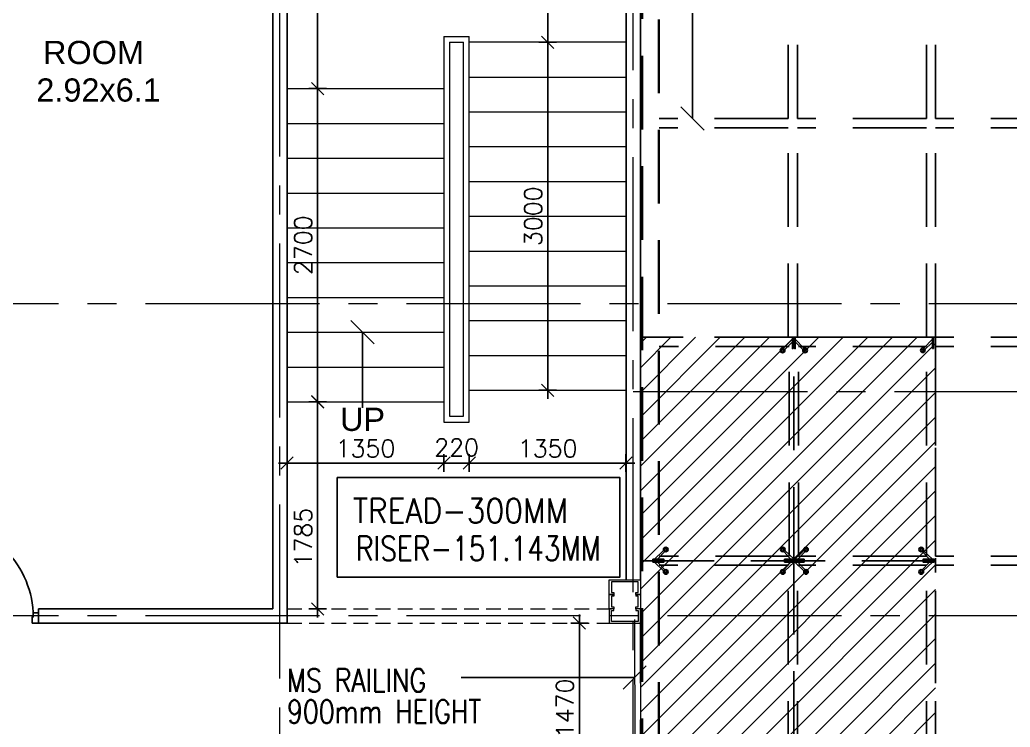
# Model space of a CAD drawing. Header units: inches. Extents: x -234845 to -176446, y -524542 to -442800.
# Drawn here: x -194992 to -186458, y -477102 to -471003 of the extents above; entities that cross this region are included whole.
import ezdxf
from ezdxf.enums import TextEntityAlignment as Align

# ---------------------------------------------------------------- set-up
doc = ezdxf.new("R2010")
doc.units = ezdxf.units.IN
doc.header["$MEASUREMENT"] = 0
doc.header["$PDMODE"] = 34
doc.header["$PDSIZE"] = -10
for name, pattern in [('CENTER2', [1.125, 0.75, -0.125, 0.125, -0.125]), ('DASHED', [19.05, 12.7, -6.35]), ('HIDDEN', [0.375, 0.25, -0.125])]:
    doc.linetypes.add(name, pattern=pattern)
for name, color, linetype in [('1', 35, 'Continuous'), ('4', 4, 'Continuous'), ('ADOOR', 14, 'Continuous'), ('arrow', 23, 'Continuous'), ('COLUMN', 6, 'Continuous'), ('Dim dotted', 30, 'Continuous'), ('DIMENSION1', 4, 'Continuous'), ('DOOR', 34, 'Continuous'), ('GFRG PANELS', 4, 'Continuous'), ('GLASS', 8, 'Continuous'), ('GRID TXT', 4, 'Continuous'), ('MISC', 2, 'Continuous'), ('rail', 11, 'Continuous'), ('steel column', 6, 'Continuous'), ('STEPS', 161, 'Continuous')]:
    doc.layers.add(name, color=color, linetype=linetype)
for name, color, linetype, lineweight in [('DIM', 20, 'Continuous', 25), ('Grid', 254, 'Continuous', 15), ('TEXT', 32, 'Continuous', 18)]:
    doc.layers.add(name, color=color, linetype=linetype, lineweight=lineweight)
doc.styles.add('RMTXT', font='romans.shx')
doc.styles.get("Standard").update_dxf_attribs({"font": 'arial.ttf'})
doc.styles.add('style1', font='romans.shx', dxfattribs={"width": 0.8})
doc.dimstyles.new('ELEV-DIM', dxfattribs={"dimtxt": 150, "dimasz": 1, "dimexe": 100, "dimexo": 150, "dimgap": 50, "dimtad": 1, "dimdec": 0, "dimzin": 0, "dimdsep": 46, "dimtxsty": 'RMTXT', "dimblk": 'ARH4', "dimcen": 0.09375, "dimdle": 100, "dimse1": 1, "dimse2": 1, "dimclrd": 256, "dimclre": 256, "dimclrt": 151, "dimadec": 0, "dimazin": 0, "dimtfac": 50, "dimtdec": 0, "dimtofl": 0, "dimtmove": 2, "dimatfit": 3, "dimldrblk": 'OBLIQUE', "dimfxl": 1, "dimtolj": 1, "dimtzin": 0, "dimlwd": -1, "dimlwe": -1, "dimarcsym": 0})

# ---------------------------------------------------------------- blocks, each defined once
blk = doc.blocks.new('D1000')
at = {"layer": 'DOOR'}
for points in [[(0, 940), (0, 1000), (100, 1000), (100, 950), (60, 950), (60, 940)], [(0, 60), (0, 0), (100, 0), (100, 50), (60, 50), (60, 60)]]:
    blk.add_lwpolyline(points, close=True, dxfattribs=at)
blk.add_lwpolyline([(60, 950, -0.414214), (960, 50), (60, 50), (60, 85), (959.3, 85)], format="xyb", dxfattribs=at)
blk = doc.blocks.new('ARH4')
for p, q in [((0, -75), (0, 75)), ((-53.033, -53.033), (53.033, 53.033)), ((75, 0), (-75, 0))]:
    blk.add_line(p, q)
blk = doc.blocks.new('*D925')
at = {"layer": 'DEFPOINTS', "color": 0, "transparency": 16777216}
for p in [(-190197.6, -476204.6), (-190169.6, -476204.6), (-189768, -477674.6)]:
    blk.add_point(p, dxfattribs=at)
at = {"layer": 'Dim dotted', "transparency": 16777216}
blk.add_line((-190169.6, -477673.6), (-190169.6, -476205.6), dxfattribs=at)
for p, rotation in [((-190169.6, -476204.6), 90), ((-190169.6, -477674.6), 270)]:
    blk.add_blockref('ARH4', p, dxfattribs=dict(at, rotation=rotation))
at = {"layer": 'Dim dotted', "color": 151, "transparency": 16777216, "insert": (-190294.6, -476939.6), "char_height": 150, "attachment_point": 5, "rotation": 90, "style": 'RMTXT'}
blk.add_mtext('\\A1;1470', dxfattribs=at)
blk = doc.blocks.new('_Oblique')
at = {"color": 0, "linetype": 'ByBlock', "lineweight": -2}
blk.add_line((-0.5, -0.5), (0.5, 0.5), dxfattribs=at)
blk = doc.blocks.new('A$C2EBD1FBF')
at = {"layer": 'steel column'}
blk.add_lwpolyline([(0, 0), (0, 150), (150, 150), (150, 0)], close=True, dxfattribs=at)
at = {"layer": 'steel column', "linetype": 'HIDDEN', "ltscale": 3}
blk.add_lwpolyline([(5, 5), (5, 145), (145, 145), (145, 5)], close=True, dxfattribs=at)
blk = doc.blocks.new('spider web plan')
at = {"layer": 'GLASS'}
for p, q in [((2052641.5, -1702403), (2052641.5, -1702409.8)), ((2052641.5, -1702440.7), (2052641.5, -1702433.8)), ((2052641.6, -1702427.8), (2052641.6, -1702415.8)), ((2052713.1, -1702403), (2052713.1, -1702409.8)), ((2052713.1, -1702427.8), (2052713.1, -1702415.8)), ((2052713.1, -1702440.7), (2052713.1, -1702433.8)), ((2052761.4, -1702427.8), (2052761.4, -1702415.8)), ((2052761.4, -1702415.8), (2052761.4, -1702427.8))]:
    blk.add_line(p, q, dxfattribs=at)
for points in [[(2052585.7, -1702343.4), (2052641.5, -1702403)], [(2052595.2, -1702334.3), (2052673.8, -1702409.8)], [(2052759.4, -1702334.3), (2052680.8, -1702409.8)], [(2052769, -1702343.4), (2052713.1, -1702403)], [(2052585.7, -1702500.2), (2052641.5, -1702440.7)], [(2052595.2, -1702509.3), (2052673.8, -1702433.8)], [(2052759.4, -1702509.3), (2052680.8, -1702433.8)], [(2052769, -1702500.2), (2052713.1, -1702440.7)]]:
    blk.add_lwpolyline(points, dxfattribs=at)
for points in [[(2052761.4, -1702409.8), (2052593.2, -1702409.8), (2052593.2, -1702415.8), (2052761.4, -1702415.8)], [(2052761.4, -1702433.8), (2052593.2, -1702433.8), (2052593.2, -1702427.8), (2052761.4, -1702427.8)]]:
    blk.add_lwpolyline(points, close=True, dxfattribs=at)
for centre, radius in [((2052577.4, -1702325.2), 20), ((2052577.4, -1702325.2), 20), ((2052577.4, -1702325.2), 20), ((2052577.4, -1702325.2), 10), ((2052777.2, -1702325.2), 20), ((2052777.2, -1702325.2), 10), ((2052577.4, -1702518.5), 20), ((2052577.4, -1702518.5), 20), ((2052577.4, -1702518.5), 20), ((2052577.4, -1702518.5), 10), ((2052777.2, -1702518.5), 20), ((2052777.2, -1702518.5), 10)]:
    blk.add_circle(centre, radius, dxfattribs=at)
blk = doc.blocks.new('PLAN SPIDER 2')
at = {"layer": 'GLASS'}
for p, q in [((2020118.3, -1679992.8, 0), (2020118.3, -1679999.6, 0)), ((2020118.4, -1680017.6, 0), (2020118.4, -1680005.6, 0)), ((2020154.1, -1680017.6, 0), (2020154.1, -1680005.6, 0)), ((2020166.6, -1679999.6, 0), (2020166.6, -1680005.6, 0)), ((2020166.6, -1680017.6, 0), (2020166.6, -1680023.6, 0)), ((2020118.3, -1680030.5, 0), (2020118.3, -1680023.6, 0))]:
    blk.add_line(p, q, dxfattribs=at)
at = {"layer": 'GLASS', "elevation": 0}
for points in [[(2020062.5, -1679933.2), (2020118.3, -1679992.8)], [(2020072, -1679924.1), (2020150.6, -1679999.7)], [(2020166.6, -1679999.6), (2020070, -1679999.6), (2020070, -1680005.6), (2020166.6, -1680005.6)], [(2020166.6, -1680023.6), (2020070, -1680023.6), (2020070, -1680017.6), (2020166.6, -1680017.6)], [(2020062.5, -1680090.1), (2020118.3, -1680030.5)], [(2020072, -1680099.2), (2020150.6, -1680023.6)]]:
    blk.add_lwpolyline(points, dxfattribs=at)
at = {"layer": 'GLASS'}
for centre, radius in [((2020054.2, -1679915, 0), 20), ((2020054.2, -1679915, 0), 20), ((2020054.2, -1679915, 0), 20), ((2020054.2, -1679915, 0), 10), ((2020054.2, -1680108.3, 0), 20), ((2020054.2, -1680108.3, 0), 20), ((2020054.2, -1680108.3, 0), 20), ((2020054.2, -1680108.3, 0), 10)]:
    blk.add_circle(centre, radius, dxfattribs=at)
blk = doc.blocks.new('A$C42AF6D1C')
at = {"layer": 'GLASS'}
for p, q in [((-14.1, -48.9, 0.4), (-7.2, -48.9, 0.4)), ((-7.2, -97.2, 0.4), (-1.2, -97.2, 0.4))]:
    blk.add_line(p, q, dxfattribs=at)
at = {"layer": 'GLASS', "elevation": 0.4}
for points in [[(-73.7, 6.9), (-14.1, -48.9)], [(-82.8, -2.6), (-7.2, -81.2)], [(-7.2, -97.2), (-7.2, -0.6), (-1.2, -0.6), (-1.2, -97.2)]]:
    blk.add_lwpolyline(points, dxfattribs=at)
at = {"layer": 'GLASS'}
for radius in [20, 20, 20, 10]:
    blk.add_circle((-91.9, 15.2, 0.4), radius, dxfattribs=at)
blk = doc.blocks.new('A$C47645528')
at = {"layer": '1', "linetype": 'DASHED', "ltscale": 50}
h = blk.add_hatch(dxfattribs=at)
h.set_pattern_fill('ANSI31', color=251, scale=1200)
h.set_pattern_definition([(45, (1184619.9, 695977.51), (-106.066017, 106.066017), [])])
h.paths.add_polyline_path([(-5051.3, 3934.5), (-6234.1, 3934.5), (-6234.1, 1887), (-5051.3, 1887)])
h.paths.add_polyline_path([(-5051.3, 3934.5), (-3690, 3934.5), (-3690, 1887), (-5051.3, 1887)])
h.paths.add_polyline_path([(-5051.3, 0), (-6234.1, 0), (-6234.1, 1887), (-5051.3, 1887)])
h.paths.add_polyline_path([(-5051.3, 0), (-3690, 0), (-3690, 1887), (-5051.3, 1887)])
at = {"layer": '1', "color": 251, "linetype": 'DASHED', "ltscale": 50, "elevation": 2.1}
for points in [[(-4912.2, 3934.5), (-6234.1, 3934.5), (-6234.1, 2008.2), (-4912.2, 2008.2)], [(-4912.2, 3934.5), (-3690, 3934.5), (-3690, 2008.2), (-4912.2, 2008.2)], [(-4912.2, 0), (-3690, 0), (-3690, 2008.2), (-4912.2, 2008.2)]]:
    blk.add_lwpolyline(points, close=True, dxfattribs=at)
at = {"layer": '4', "color": 251, "linetype": 'DASHED', "ltscale": 50}
for points in [[(-200, 7628), (-6222, 7628), (-6222, 7777.9), (-200, 7777.9)], [(-200, 7633.9), (-6222, 7633.9), (-6222, 7771.9), (-200, 7771.9)], [(-6222, 7628), (-6072, 7628), (-6072, 12), (-6222, 12)], [(-6216, 7628), (-6078, 7628), (-6078, 12), (-6216, 12)], [(-50.2, 12), (-200, 12), (-200, 7628), (-50.2, 7628)], [(-194, 7628), (-56, 7628), (-56, 12), (-194, 12)], [(-200, 12), (-6072, 12), (-6072, 162), (-200, 162)], [(-200, 18), (-6072, 18), (-6072, 156), (-200, 156)]]:
    blk.add_lwpolyline(points, close=True, dxfattribs=at)
at = {"layer": 'DIM', "color": 251, "linetype": 'DASHED', "ltscale": 50}
for p, q in [((-6234.1, 0, 0), (-6234, 7628)), ((-200, 7628), (-6234, 7628)), ((-4960, 5820.8, -0.3), (-4960, 7628, -1.5)), ((-4880, 5820.8, -0.3), (-4880, 7628, -1.5)), ((-3770, 5820.8, -0.5), (-3770, 7628, -1.7)), ((-3690, 5820.8, -0.5), (-3690, 7628, -1.7)), ((-2580, 5820.8, 1), (-2580, 7628, -0.2)), ((-2500, 5820.8, 1), (-2500, 7628, -0.2)), ((-1390, 5820.8, 1), (-1390, 7628, -0.2)), ((-1310, 5820.8, 1), (-1310, 7628, -0.2)), ((-200, 162, 2.1), (-200, 7628, 2.1)), ((-4960, 5820.8), (-6072, 5820.8, 1.4)), ((-3770, 5820.8, -0.2), (-4880, 5820.8)), ((-2580, 5820.8, 1.3), (-3690, 5820.8, -0.2)), ((-1390, 5820.8, 1.3), (-2500, 5820.8, 1)), ((-200, 5820.7, 1.5), (-1310, 5820.8, 1.3)), ((-4960, 5740.8), (-6072, 5740.8, 1.4)), ((-4960, 3934.5, -0.3), (-4960, 5740.8, -0.3)), ((-4880, 3934.5, -0.3), (-4880, 5740.8, -0.3)), ((-3770, 5740.8, -0.5), (-4880, 5740.8)), ((-3770, 3934.5, 0), (-3770, 5740.8, -0.5)), ((-3690, 3934.5, 0), (-3690, 5740.8, -0.5)), ((-2580, 5740.8, 1.3), (-3690, 5740.8, -0.5)), ((-2580, 3934.5, 1.5), (-2580, 5740.8, 1)), ((-2500, 3934.5, 1.5), (-2500, 5740.8, 1)), ((-1390, 5740.8, 1.3), (-2500, 5740.7, 1.3)), ((-1390, 3934.5, 1.5), (-1390, 5740.8, 1)), ((-1310, 3934.5, 1.5), (-1310, 5740.8, 1)), ((-200, 5740.7, 1.5), (-1310, 5740.8, 1.3)), ((-4960, 3934.5, -2), (-6072, 3934.5, -0.7)), ((-3770, 3934.5, -2.2), (-4880, 3934.5, -2)), ((-2580, 3934.5, -0.7), (-3690, 3934.5, -2.2)), ((-1390, 3934.5, -0.7), (-2500, 3934.5, -1)), ((-200, 3934.5, -0.6), (-1310, 3934.5, -0.7)), ((-4952.2, 3854.5, -0.3), (-6072, 3854.5, -0.7)), ((-4952.2, 2048.2, -1.7), (-4952.2, 3854.5, -0.3)), ((-4872.2, 2048.2, -1.7), (-4872.2, 3854.5, -0.3)), ((-3770, 3854.5, -2.5), (-4872.2, 3854.5, -0.3)), ((-3770, 2048.2, -1.5), (-3770, 3854.5)), ((-3690, 2048.2, -1.5), (-3690, 3854.5)), ((-2580, 3854.5, -0.7), (-3690, 3854.5, -2.5)), ((-2580, 2048.3, 0), (-2580, 3854.5, 1.5)), ((-2500, 2048.3, 0), (-2500, 3854.5, 1.5)), ((-1390, 3854.5, -0.7), (-2500, 3854.5, -0.7)), ((-1390, 2048.3, 0), (-1390, 3854.5, 1.5)), ((-1310, 2048.3, 0), (-1310, 3854.5, 1.5)), ((-200, 3854.5, -0.6), (-1310, 3854.5, -0.7)), ((-4952.2, 2048.2, -1.7), (-6072, 2048.2, 0)), ((-4960, 1968.2, -1.3), (-6072, 1968.2, 0.1)), ((-4960, 162, -2.1), (-4960, 1968.2, -2)), ((-4880, 162, -2.1), (-4880, 1968.2, -2)), ((-3770, 1968.2, -1.8), (-4880, 1968.2, -1.3)), ((-3770, 2048.3, -1.5), (-4872.2, 2048.2, -1.7)), ((-3770, 162, -1.6), (-3770, 1968.2, -1.5)), ((-2580, 2048.3, 0), (-3690, 2048.3, -1.5)), ((-2580, 1968.3, 0), (-3690, 1968.3, -1.8)), ((-3690, 162, -1.6), (-3690, 1968.2, -1.5)), ((-2580, 162, -0.1), (-2580, 1968.3, 0)), ((-1390, 2048.3), (-2500, 2048.2, -0.3)), ((-2500, 162, -0.1), (-2500, 1968.3, 0)), ((-1390, 1968.3), (-2500, 1968.2, 0)), ((-1390, 162, -0.1), (-1390, 1968.3, 0)), ((-200, 2048.2, 0.2), (-1310, 2048.3)), ((-1310, 162, -0.1), (-1310, 1968.3, 0)), ((-200, 1968.2, 0.2), (-1310, 1968.3))]:
    blk.add_line(p, q, dxfattribs=at)
at = {"color": 251, "linetype": 'DASHED', "ltscale": 50}
blk.add_blockref('A$C2EBD1FBF', (-200, 7628), dxfattribs=at)
at = {"layer": 'DIMENSION1', "color": 251, "linetype": 'DASHED', "ltscale": 50, "rotation": 90}
blk.add_blockref('PLAN SPIDER 2', (-1684923.8, -2016232.6, -0.4), dxfattribs=at)
at = {"layer": 'DIMENSION1', "color": 251, "linetype": 'DASHED', "ltscale": 50, "xscale": -1}
blk.add_blockref('PLAN SPIDER 2', (2014038.2, 1682019.9, -1.2), dxfattribs=at)
for name, p, rotation in [('spider web plan', (-2057584.4, -1700413.6, -1.2), 180), ('PLAN SPIDER 2', (-1684923.8, 2020166.6, -0.4), 90)]:
    blk.add_blockref(name, p, dxfattribs=dict(at, rotation=rotation))
at = {"layer": 'DIMENSION1', "color": 251, "linetype": 'DASHED', "ltscale": 50}
blk.add_blockref('PLAN SPIDER 2', (-2023868.2, 1682019.9, 2.1), dxfattribs=at)
at = {"layer": 'GRID TXT', "color": 251, "linetype": 'DASHED', "ltscale": 50, "xscale": -1, "rotation": 180}
blk.add_blockref('A$C42AF6D1C', (-3708.5, 3837.3, 1.7), dxfattribs=at)
at = {"layer": 'GRID TXT', "color": 251, "linetype": 'DASHED', "ltscale": 50}
blk.add_blockref('A$C42AF6D1C', (-3707.9, 159.6, 1.7), dxfattribs=at)
blk = doc.blocks.new('*D813')
at = {"layer": 'DEFPOINTS', "color": 0, "transparency": 16777216}
for p in [(-191338, -474048.6), (-192688.5, -474263), (-191338, -474824.2)]:
    blk.add_point(p, dxfattribs=at)
at = {"layer": 'Dim dotted', "transparency": 16777216}
blk.add_line((-192687.5, -474824.2), (-191339, -474824.2), dxfattribs=at)
at = {"layer": 'Dim dotted', "transparency": 16777216, "rotation": 180}
blk.add_blockref('ARH4', (-192688.5, -474824.2), dxfattribs=at)
at = {"layer": 'Dim dotted', "transparency": 16777216}
blk.add_blockref('ARH4', (-191338, -474824.2), dxfattribs=at)
at = {"layer": 'Dim dotted', "color": 151, "transparency": 16777216, "insert": (-192013.2, -474699.2), "char_height": 150, "attachment_point": 5, "style": 'RMTXT'}
blk.add_mtext('\\A1;1350', dxfattribs=at)
blk = doc.blocks.new('*D814')
at = {"layer": 'DEFPOINTS', "color": 0, "transparency": 16777216}
for p in [(-192609, -474296.9), (-192425.5, -474296.9), (-192807.2, -476081.9)]:
    blk.add_point(p, dxfattribs=at)
at = {"layer": 'Dim dotted', "transparency": 16777216}
blk.add_line((-192425.5, -476080.9), (-192425.5, -474297.9), dxfattribs=at)
for p, rotation in [((-192425.5, -474296.9), 90), ((-192425.5, -476081.9), 270)]:
    blk.add_blockref('ARH4', p, dxfattribs=dict(at, rotation=rotation))
at = {"layer": 'Dim dotted', "color": 151, "transparency": 16777216, "insert": (-192550.5, -475467.4), "char_height": 150, "attachment_point": 5, "rotation": 90, "style": 'RMTXT'}
blk.add_mtext('\\A1;1785', dxfattribs=at)
blk = doc.blocks.new('*D815')
at = {"layer": 'DEFPOINTS', "color": 0, "transparency": 16777216}
for p in [(-192483.6, -471596.6), (-192725.4, -474296.6), (-192425.5, -474296.6)]:
    blk.add_point(p, dxfattribs=at)
at = {"layer": 'Dim dotted', "transparency": 16777216}
blk.add_line((-192425.5, -471597.6), (-192425.5, -474295.6), dxfattribs=at)
for p, rotation in [((-192425.5, -471596.6), 90), ((-192425.5, -474296.6), 270)]:
    blk.add_blockref('ARH4', p, dxfattribs=dict(at, rotation=rotation))
at = {"layer": 'Dim dotted', "color": 151, "transparency": 16777216, "insert": (-192550.5, -472946.6), "char_height": 150, "attachment_point": 5, "rotation": 90, "style": 'RMTXT'}
blk.add_mtext('\\A1;2700', dxfattribs=at)
blk = doc.blocks.new('*D816')
at = {"layer": 'DEFPOINTS', "color": 0, "transparency": 16777216}
for p in [(-192425.5, -469846.6), (-191675.4, -469846.6), (-191956.5, -471596.6)]:
    blk.add_point(p, dxfattribs=at)
at = {"layer": 'Dim dotted', "transparency": 16777216}
blk.add_line((-192425.5, -471595.6), (-192425.5, -469847.6), dxfattribs=at)
for p, rotation in [((-192425.5, -469846.6), 90), ((-192425.5, -471596.6), 270)]:
    blk.add_blockref('ARH4', p, dxfattribs=dict(at, rotation=rotation))
at = {"layer": 'Dim dotted', "color": 151, "transparency": 16777216, "insert": (-192550.5, -470721.6), "char_height": 150, "attachment_point": 5, "rotation": 90, "style": 'RMTXT'}
blk.add_mtext('\\A1;1750', dxfattribs=at)
blk = doc.blocks.new('*D949')
at = {"layer": 'DEFPOINTS', "color": 0, "transparency": 16777216}
for p in [(-190443.2, -471196.6), (-190443.2, -471196.6), (-190443.5, -474196.6)]:
    blk.add_point(p, dxfattribs=at)
at = {"layer": 'Dim dotted', "transparency": 16777216}
blk.add_line((-190443.2, -474195.6), (-190443.2, -471197.6), dxfattribs=at)
for p, rotation in [((-190443.2, -471196.6), 90), ((-190443.2, -474196.6), 270)]:
    blk.add_blockref('ARH4', p, dxfattribs=dict(at, rotation=rotation))
at = {"layer": 'Dim dotted', "color": 151, "transparency": 16777216, "insert": (-190568.2, -472696.6), "char_height": 150, "attachment_point": 5, "rotation": 90, "style": 'RMTXT'}
blk.add_mtext('\\A1;3000', dxfattribs=at)
blk = doc.blocks.new('*D817')
at = {"layer": 'DEFPOINTS', "color": 0, "transparency": 16777216}
for p in [(-190746.7, -469846.6), (-190443.2, -469846.6), (-190746.7, -471196.6)]:
    blk.add_point(p, dxfattribs=at)
at = {"layer": 'Dim dotted', "transparency": 16777216}
blk.add_line((-190443.2, -471195.6), (-190443.2, -469847.6), dxfattribs=at)
for p, rotation in [((-190443.2, -469846.6), 90), ((-190443.2, -471196.6), 270)]:
    blk.add_blockref('ARH4', p, dxfattribs=dict(at, rotation=rotation))
at = {"layer": 'Dim dotted', "color": 151, "transparency": 16777216, "insert": (-190568.2, -470521.6), "char_height": 150, "attachment_point": 5, "rotation": 90, "style": 'RMTXT'}
blk.add_mtext('\\A1;1350', dxfattribs=at)
blk = doc.blocks.new('*D818')
at = {"layer": 'DEFPOINTS', "color": 0, "transparency": 16777216}
for p in [(-191118.5, -474426.5), (-191338, -474471.6), (-191118.5, -474824.2)]:
    blk.add_point(p, dxfattribs=at)
at = {"layer": 'Dim dotted', "transparency": 16777216}
blk.add_line((-191337, -474824.2), (-191119.5, -474824.2), dxfattribs=at)
at = {"layer": 'Dim dotted', "transparency": 16777216, "rotation": 180}
blk.add_blockref('ARH4', (-191338, -474824.2), dxfattribs=at)
at = {"layer": 'Dim dotted', "transparency": 16777216}
blk.add_blockref('ARH4', (-191118.5, -474824.2), dxfattribs=at)
at = {"layer": 'Dim dotted', "color": 151, "transparency": 16777216, "insert": (-191228.2, -474690.1), "char_height": 150, "attachment_point": 5, "style": 'RMTXT'}
blk.add_mtext('\\A1;220', dxfattribs=at)
blk = doc.blocks.new('*D819')
at = {"layer": 'DEFPOINTS', "color": 0, "transparency": 16777216}
for p in [(-189768.5, -473719.6), (-191118.5, -474277.8), (-189768.5, -474824.2)]:
    blk.add_point(p, dxfattribs=at)
at = {"layer": 'Dim dotted', "transparency": 16777216}
blk.add_line((-191117.5, -474824.2), (-189769.5, -474824.2), dxfattribs=at)
at = {"layer": 'Dim dotted', "transparency": 16777216, "rotation": 180}
blk.add_blockref('ARH4', (-191118.5, -474824.2), dxfattribs=at)
at = {"layer": 'Dim dotted', "transparency": 16777216}
blk.add_blockref('ARH4', (-189768.5, -474824.2), dxfattribs=at)
at = {"layer": 'Dim dotted', "color": 151, "transparency": 16777216, "insert": (-190443.5, -474699.2), "char_height": 150, "attachment_point": 5, "style": 'RMTXT'}
blk.add_mtext('\\A1;1350', dxfattribs=at)

msp = doc.modelspace()

# ---------------------------------------------------------------- linework, layer by layer
at = {"layer": 'ADOOR', "linetype": 'DASHED', "lineweight": 0, "ltscale": 10}
for p, q in [((-192688, -476080.6), (-189877, -476080.6)), ((-192688, -476204.6), (-189877, -476204.6))]:
    msp.add_line(p, q, dxfattribs=at)
at = {"layer": 'COLUMN', "lineweight": 0, "ltscale": 505}
for p, q in [((-189874, -475956.6), (-189874, -475971.6)), ((-189873.9, -475956.6), (-189873.9, -475971.6)), ((-189684, -475956.6), (-189684, -475971.6)), ((-189683.9, -475956.6), (-189683.9, -475971.6))]:
    msp.add_line(p, q, dxfattribs=at)
for points in [[(-189873.9, -475956.6), (-189913.9, -475956.6), (-189913.9, -475832.6), (-189643.9, -475832.6), (-189643.9, -475956.6), (-189683.9, -475956.6), (-189683.9, -475941.6), (-189663.9, -475941.6), (-189663.9, -475847.6), (-189893.9, -475847.6), (-189893.9, -475941.6), (-189873.9, -475941.6), (-189873.9, -475956.6)], [(-189873.9, -476080.6), (-189913.9, -476080.6), (-189913.9, -475956.6), (-189873.9, -475956.6)], [(-189683.9, -475956.6), (-189643.9, -475956.6), (-189643.9, -476080.6), (-189683.9, -476080.6), (-189683.9, -476065.6), (-189663.9, -476065.6), (-189663.9, -475971.6), (-189683.9, -475971.6)], [(-189873.9, -475971.6), (-189893.9, -475971.6), (-189893.9, -476065.6), (-189873.9, -476065.6), (-189873.9, -476080.6)], [(-189873.9, -476080.6), (-189913.9, -476080.6), (-189913.9, -476204.6), (-189643.9, -476204.6), (-189643.9, -476080.6), (-189683.9, -476080.6), (-189683.9, -476095.6), (-189663.9, -476095.6), (-189663.9, -476189.6), (-189893.9, -476189.6), (-189893.9, -476095.6), (-189873.9, -476095.6), (-189873.9, -476080.6)]]:
    msp.add_lwpolyline(points, dxfattribs=at)
at = {"layer": 'GFRG PANELS'}
for p, q in [((-192688, -476204.6), (-192688, -468646.6)), ((-189644.3, -475832.6), (-189644, -468646.6)), ((-192812, -476080.6), (-192812, -469970.6)), ((-189768, -474084.7), (-189768, -470218.6)), ((-189768, -474084.7), (-189768.3, -475832.6)), ((-194832, -476080.6), (-192812, -476080.6)), ((-194832, -476080.6), (-194832, -476204.6)), ((-194832, -476204.6), (-192688, -476204.6))]:
    msp.add_line(p, q, dxfattribs=at)
at = {"layer": 'Grid', "linetype": 'CENTER2', "lineweight": 5, "ltscale": 2000}
for p, q in [((-192750, -485682.6), (-192750, -465709)), ((-189705.5, -478186.6), (-189705.5, -465709.6)), ((-183410, -473452.6), (-217102, -473452.6)), ((-189705.5, -474208.7), (-178700.6, -474208.7)), ((-183410, -476142.6), (-233183.5, -476142.6))]:
    msp.add_line(p, q, dxfattribs=at)
at = {"layer": 'MISC', "color": 8, "elevation": 0}
msp.add_lwpolyline([(-192257.2, -474950.1), (-189821.4, -474950.1), (-189821.4, -475807.9), (-192257.2, -475807.9)], close=True, dxfattribs=at)
at = {"layer": 'rail', "lineweight": 5, "ltscale": 100}
for p, q in [((-191338, -471146.6), (-191338, -474471.6)), ((-191338, -471146.6), (-191118.5, -471146.6)), ((-191118.5, -474471.6), (-191118.5, -471146.6)), ((-191288, -471196.6), (-191288, -474421.6)), ((-191288, -471196.6), (-191168.5, -471196.6)), ((-191168.5, -474421.6), (-191168.5, -471196.6)), ((-191288, -474421.6), (-191168.5, -474421.6)), ((-191338, -474471.6), (-191118.5, -474471.6)), ((-189693.9, -476174.7, 1.1), (-189693, -477674.7, 0.6)), ((-189643.9, -476174.6, 1.1), (-189643, -477674.6, 0.6))]:
    msp.add_line(p, q, dxfattribs=at)
at = {"layer": 'STEPS', "lineweight": 5, "ltscale": 100}
for p, q in [((-189768, -471196.6), (-191118.5, -471196.6)), ((-191118.5, -471496.6), (-189768.5, -471496.6)), ((-192688.5, -471596.6), (-191338, -471596.6)), ((-191118.7, -471796.6), (-189768.7, -471796.6)), ((-191118.5, -471796.6), (-189768.5, -471796.6)), ((-192688.5, -471896.6), (-191338, -471896.6)), ((-191118.7, -472096.6), (-189768.7, -472096.6)), ((-191118.5, -472096.6), (-189768.5, -472096.6)), ((-192688.5, -472196.6), (-191338, -472196.6)), ((-191118.7, -472396.6), (-189768.7, -472396.6)), ((-191118.5, -472396.6), (-189768.5, -472396.6)), ((-192688.5, -472496.6), (-191338, -472496.6)), ((-191118.7, -472696.6), (-189768.7, -472696.6)), ((-192688.5, -472796.6), (-191338, -472796.6)), ((-191118.9, -472996.6), (-189768.9, -472996.6)), ((-192688.5, -473096.6), (-191338, -473096.6)), ((-191118.9, -473296.6), (-189768.9, -473296.6)), ((-192688.5, -473396.6), (-191338, -473396.6)), ((-191118.9, -473596.6), (-189768.9, -473596.6)), ((-192688.5, -473696.6), (-191338, -473696.6)), ((-191118.9, -473896.6), (-189768.9, -473896.6)), ((-191118.5, -473896.6), (-189768.5, -473896.6)), ((-192688.5, -473996.6), (-191338, -473996.6)), ((-191118.5, -474196.6), (-189768.5, -474196.6)), ((-192688.5, -474296.6), (-191338, -474296.6))]:
    msp.add_line(p, q, dxfattribs=at)

# ---------------------------------------------------------------- block references
at = {"layer": 'ADOOR', "xscale": -0.9000000000000009, "yscale": 0.9000000000000009, "zscale": 0.9000000000000007, "rotation": 270}
msp.add_blockref('D1000', (-195732, -476204.6), dxfattribs=at)
at = {"layer": 'DIM'}
msp.add_blockref('A$C47645528', (-183410, -477674.6), dxfattribs=at)

# ---------------------------------------------------------------- texts
at = {"layer": 'TEXT'}
for s, p in [('ROOM', (-194791.9, -471384.5)), ('2.92x6.1', (-194849.4, -471708.3)), ('UP', (-192232.6, -474547.4))]:
    msp.add_text(s, height=200, dxfattribs=at).set_placement(p)
at = {"layer": 'TEXT', "style": 'RMTXT'}
for s, width, p in [('TREAD-300MM', 0.9, (-191194.3, -475235.5)), ('RISER-151.143MM', 0.8, (-191040.5, -475560.7))]:
    msp.add_text(s, height=210, dxfattribs=dict(at, width=width)).set_placement(p, align=Align.MIDDLE)
at = {"layer": 'TEXT', "style": 'style1', "width": 0.8}
for s, p in [('MS RAILING', (-192689.8, -476798.1)), ('900mm HEIGHT', (-192689.8, -477067.4))]:
    msp.add_text(s, height=200, dxfattribs=at).set_placement(p)

# ---------------------------------------------------------------- dimensions: what is measured, and where the dimension line sits
at = {"layer": 'Dim dotted'}
for base, p1, p2, picture, middle in [((-192425.5, -469846.6), (-191956.5, -471596.6), (-191675.4, -469846.6), '*D816', (-192550.5, -470721.6)), ((-190443.2, -469846.6), (-190746.7, -471196.6), (-190746.7, -469846.6), '*D817', (-190568.2, -470521.6)), ((-190443.2, -471196.6), (-190443.5, -474196.6), (-190443.2, -471196.6), '*D949', (-190568.2, -472696.6)), ((-192425.5, -474296.6), (-192483.6, -471596.6), (-192725.4, -474296.6), '*D815', (-192550.5, -472946.6))]:
    dim = msp.add_linear_dim(base=base, p1=p1, p2=p2, angle=90, dimstyle='ELEV-DIM', override={"dimfxl": 50, "dimfxlon": 1}, dxfattribs=at)
    dim.commit()
    dim.dimension.update_dxf_attribs({"geometry": picture, "text_midpoint": middle})
for base, p1, p2, picture, middle in [((-189768.5, -474824.2), (-191118.5, -474277.8), (-189768.5, -473719.6), '*D819', (-190443.5, -474699.2)), ((-191337.9887, -474824.2385), (-192688.4595, -474262.9774), (-191337.9887, -474048.5841), '*D813', (-192013.2241, -474699.2385))]:
    dim = msp.add_linear_dim(base=base, p1=p1, p2=p2, dimstyle='ELEV-DIM', override={"dimfxl": 50, "dimfxlon": 1}, dxfattribs=at)
    dim.commit()
    dim.dimension.update_dxf_attribs({"geometry": picture, "text_midpoint": middle})
for base, p1, p2, picture, middle in [((-192425.5, -474296.9), (-192807.2, -476081.9), (-192609, -474296.9), '*D814', (-192550.5, -475467.4)), ((-190169.6, -476204.6), (-189768, -477674.6), (-190197.6, -476204.6), '*D925', (-190294.6, -476939.6))]:
    dim = msp.add_linear_dim(base=base, p1=p1, p2=p2, angle=90, dimstyle='ELEV-DIM', override={"dimfxl": 50, "dimfxlon": 1}, dxfattribs=at)
    dim.commit()
    dim.dimension.update_dxf_attribs({"geometry": picture, "text_midpoint": middle, "dimtype": 160})
dim = msp.add_linear_dim(base=(-191118.4595, -474824.2385), p1=(-191337.9887, -474471.6488), p2=(-191118.4595, -474426.5348), dimstyle='ELEV-DIM', override={"dimfxl": 50, "dimfxlon": 1}, dxfattribs=at)
dim.commit()
dim.dimension.update_dxf_attribs({"geometry": '*D818', "text_midpoint": (-191228.2241, -474690.129), "dimtype": 160})

# ---------------------------------------------------------------- leaders
at = {"layer": 'arrow'}
for points in [[(-189195.6, -471853.7), (-189195.6, -469591.4), (-188373.2, -469591.4)], [(-192038.2, -473696.6), (-192038.2, -474349.6)], [(-189693.5, -476674.1, 0.9), (-191188.4, -476674.1, 0.9)]]:
    msp.add_leader(points, dimstyle='ELEV-DIM', override={"dimasz": 200, "dimtad": 0}, dxfattribs=at)

doc.saveas('drawing.dxf')
